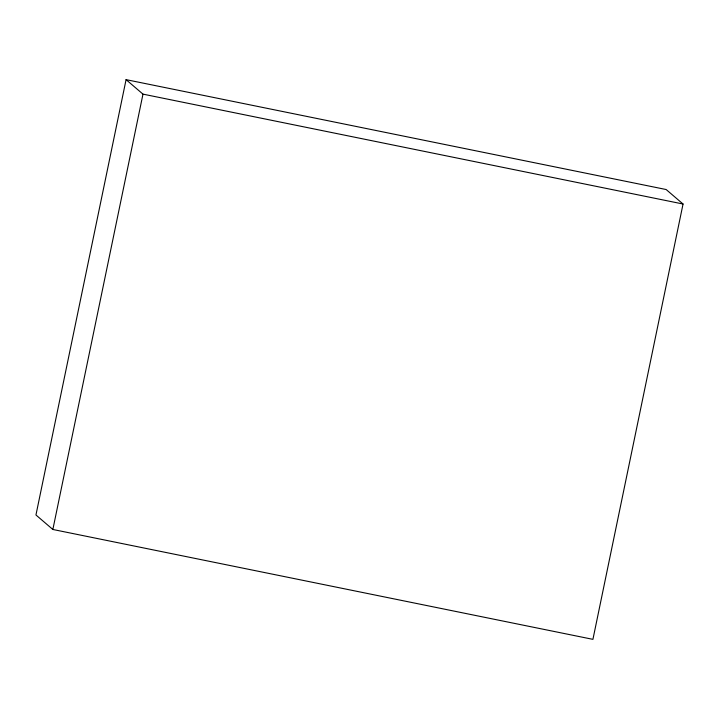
<?xml version="1.0" encoding="UTF-8"?>
<svg xmlns="http://www.w3.org/2000/svg" width="719" height="719" viewBox="0 0 719 719"><rect width="100%" height="100%" fill="white"/><g stroke="black" fill="none" stroke-linecap="round" stroke-linejoin="round"><path stroke-width="1.08" d="M126.077 79.647L35.95 514.984L52.855 529.472L592.923 639.353L683.05 204.016L666.145 189.528L126.077 79.647L142.982 94.135L683.05 204.016M52.855 529.472L142.982 94.135"/></g></svg>
